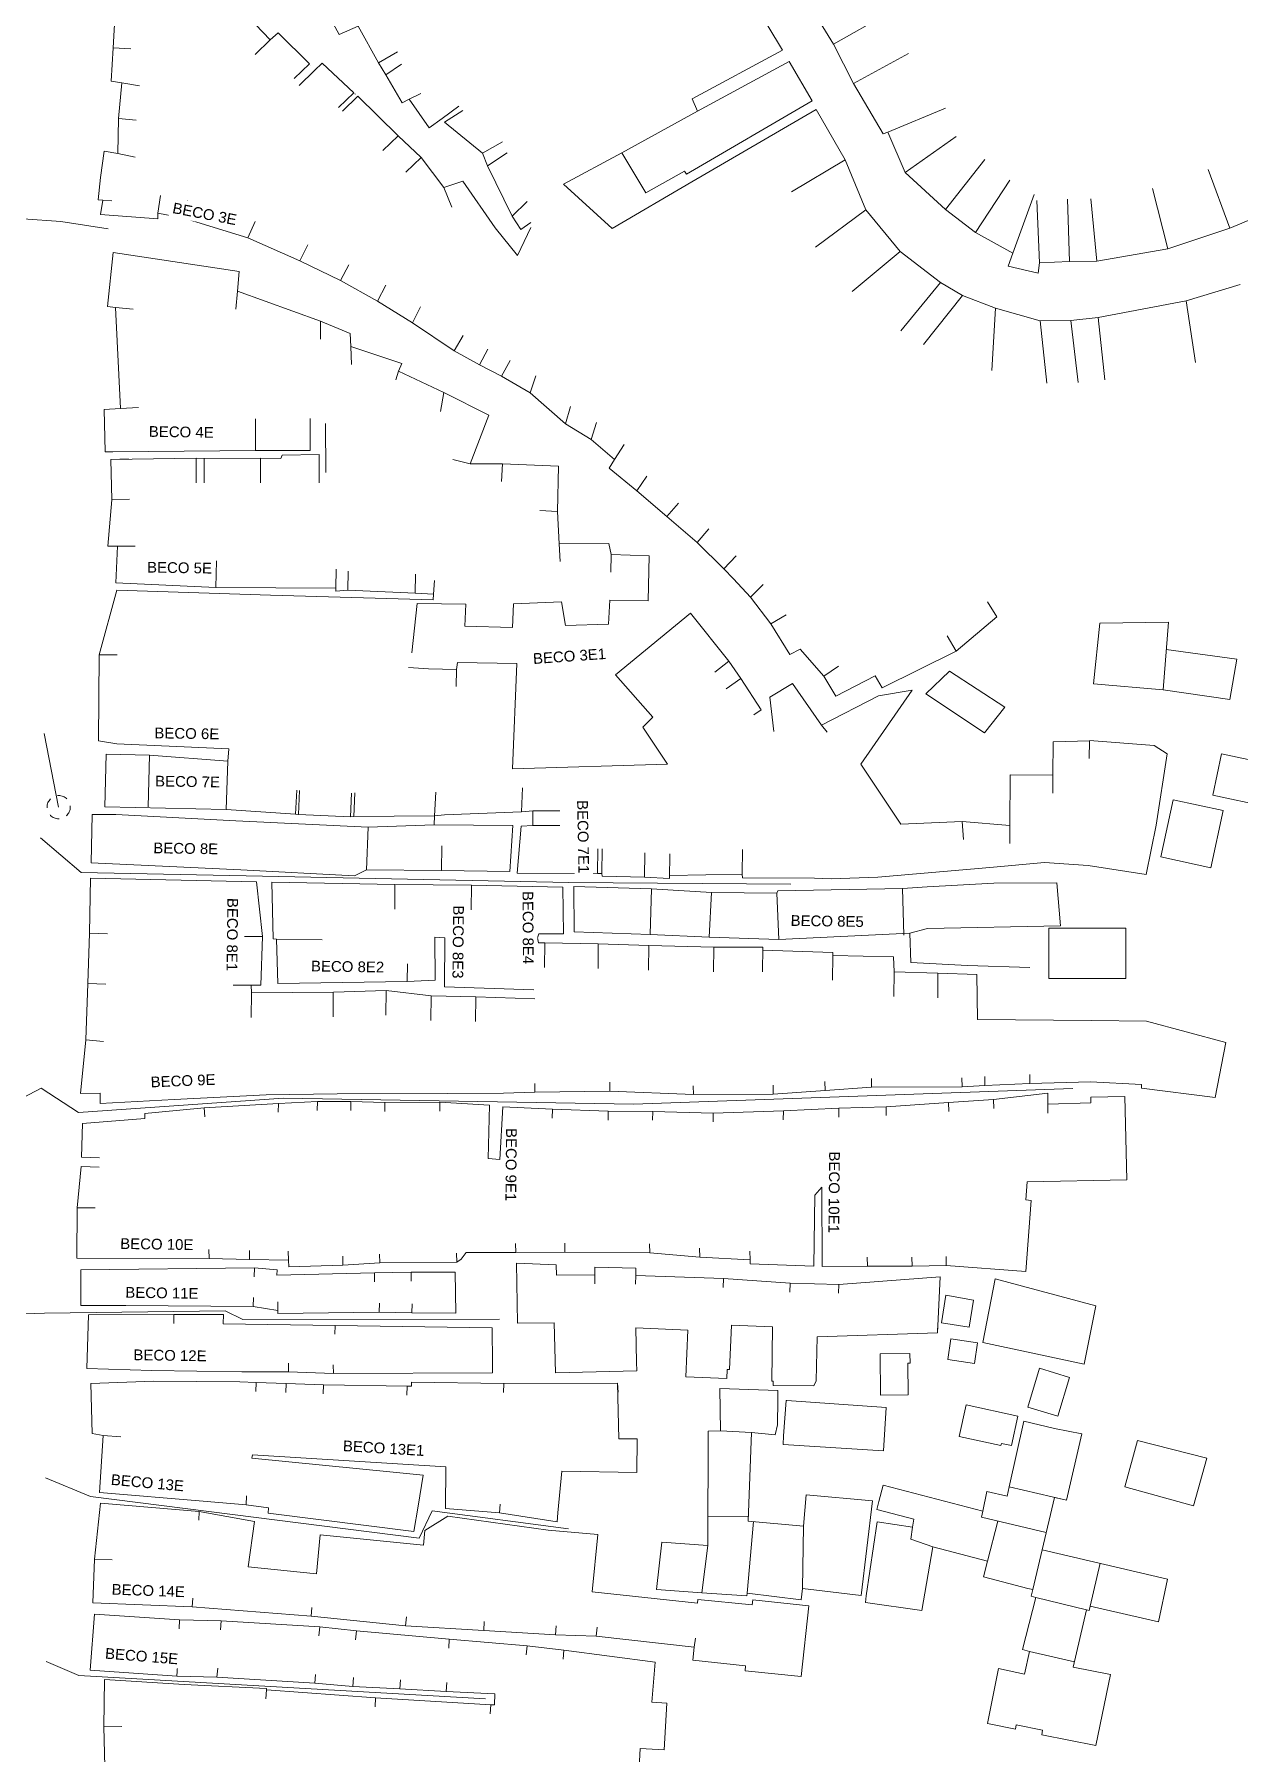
# Model space of a CAD drawing. Extents: x 359101 to 359770, y 7352318 to 7353133.
# Drawn here: x 359274.3 to 359409.3, y 7352532.1 to 7352724.7 of the extents above; entities that cross this region are included whole.
import ezdxf
from ezdxf.enums import TextEntityAlignment as Align

# ---------------------------------------------------------------- set-up
doc = ezdxf.new("R2010")
doc.units = 0
doc.header["$LTSCALE"] = 2.5
doc.set_wipeout_variables(frame=1)
doc.linetypes.add('AVT-LIN-COLETOR_CAD', pattern=[0.8, 0.45, -0.35])
doc.layers.add('AVT-C3-PRF-TUBULAÇÃO 3D -TUBOS', color=4, linetype='Continuous', lineweight=20)
doc.layers.add('AVT-LT-CAD-ETIQUETA NOME DE RUA', color=4, linetype='Continuous', lineweight=0)
doc.layers.add('AVT-LT-URB-DIVISA TERRENO OU AL PREDIAL', color=7, linetype='Continuous', lineweight=13, true_color=0x5c5c5c)
doc.styles.add('CARIMBO', font='arial.ttf', dxfattribs={"height": 2})

msp = doc.modelspace()

# ---------------------------------------------------------------- linework, layer by layer
at = {"layer": 'AVT-C3-PRF-TUBULAÇÃO 3D -TUBOS', "color": 6, "elevation": 2.34}
msp.add_lwpolyline([(359272.1, 7352679.91), (359273.07, 7352704.07), (359277.3, 7352703.79)], dxfattribs=at)
at = {"layer": 'AVT-C3-PRF-TUBULAÇÃO 3D -TUBOS', "color": 6}
for points in [[(359282.59, 7352702.97), (359277.3, 7352703.79)], [(359277.05, 7352638.16), (359275.43, 7352646.4)], [(359240.08, 7352602.29), (359272.4, 7352605.25), (359275.09, 7352606.68)], [(359216.68, 7352579.99), (359231.63, 7352579.99), (359275.48, 7352581.48)]]:
    msp.add_lwpolyline(points, dxfattribs=at)
at = {"layer": 'AVT-C3-PRF-TUBULAÇÃO 3D -TUBOS', "color": 6, "linetype": 'AVT-LIN-COLETOR_CAD'}
msp.add_circle((359277.05, 7352638.16), 1.3, dxfattribs=at)
at = {"layer": 'AVT-LT-URB-DIVISA TERRENO OU AL PREDIAL', "flags": 128}
for points in [[(359333.41, 7352730.72), (359337.72, 7352732.66), (359342.58, 7352734.85), (359349.97, 7352738.32), (359352.25, 7352733.95), (359354.95, 7352728.23), (359358.15, 7352722.99), (359348.02, 7352717.51)], [(359386.93, 7352699.14), (359386.78, 7352697.98), (359383.42, 7352698.79), (359383.94, 7352700.24), (359379.77, 7352702.56), (359376.39, 7352705.14), (359371.87, 7352709.25), (359369.93, 7352713.8), (359369.43, 7352713.59), (359366.1, 7352719.23), (359363.86, 7352723.66), (359361.57, 7352727.36), (359360.09, 7352730.18), (359360.8, 7352730.58), (359357.8, 7352735.99), (359363.77, 7352738.54)], [(359363.86, 7352723.66), (359369.96, 7352727.08)], [(359366.1, 7352719.23), (359372.24, 7352722.59)], [(359340.13, 7352711.47), (359342.84, 7352706.98), (359347.18, 7352709.42), (359347.39, 7352709.09), (359361.46, 7352717.29), (359358.88, 7352721.7), (359348.62, 7352716.14), (359340.13, 7352711.47), (359333.62, 7352707.97), (359339.07, 7352702.98), (359347.98, 7352708.23), (359361.91, 7352716.32), (359365.16, 7352710.69), (359367.49, 7352705.07), (359371.31, 7352700.4), (359375.85, 7352696.93), (359378.29, 7352695.49), (359382.01, 7352694.06), (359387, 7352692.63), (359390.43, 7352692.68), (359393.5, 7352693.01), (359403.37, 7352694.9), (359409.41, 7352696.73)], [(359348.02, 7352717.51), (359348.62, 7352716.14)], [(359369.93, 7352713.8), (359376.4, 7352716.49)], [(359386.93, 7352699.14), (359390.29, 7352699.28), (359393.34, 7352699.33), (359401.3, 7352700.71), (359408.26, 7352703.04), (359413.72, 7352705.3), (359416.16, 7352706.2), (359419.42, 7352707.69), (359424.52, 7352710.54), (359430.14, 7352713.22), (359435.27, 7352715.88), (359435.55, 7352715.35), (359438.9, 7352717.32)], [(359371.87, 7352709.25), (359377.58, 7352713.31)], [(359365.16, 7352710.69), (359359.15, 7352707.09)], [(359376.4, 7352705.14), (359380.82, 7352710.73)], [(359379.77, 7352702.56), (359383.61, 7352708.42)], [(359408.26, 7352703.04), (359405.81, 7352709.6)], [(359383.94, 7352700.24), (359386.33, 7352706.82)], [(359401.3, 7352700.71), (359399.59, 7352707.49)], [(359367.49, 7352705.07), (359361.85, 7352700.92)], [(359386.93, 7352699.14), (359386.64, 7352706.13)], [(359390.29, 7352699.28), (359390.08, 7352706.27)], [(359393.34, 7352699.33), (359392.68, 7352706.3)], [(359371.31, 7352700.4), (359365.93, 7352695.92)], [(359375.85, 7352696.93), (359371.41, 7352691.52)], [(359378.29, 7352695.49), (359373.94, 7352690.01)], [(359382.01, 7352694.06), (359381.6, 7352687.07)], [(359393.5, 7352693.01), (359394.25, 7352686.05)], [(359403.37, 7352694.9), (359404.42, 7352687.98)], [(359387, 7352692.63), (359387.74, 7352685.67)], [(359390.43, 7352692.68), (359391.27, 7352685.73)], [(359385.85, 7352620.18), (359378.88, 7352620.43), (359372.51, 7352620.75), (359372.42, 7352624.06), (359357.74, 7352623.33), (359349.92, 7352623.58), (359343.31, 7352623.89), (359334.8, 7352624.18), (359334.78, 7352629.27)], [(359377.01, 7352578.59), (359376.65, 7352576.27), (359379.64, 7352575.82), (359379.99, 7352578.13), (359377.01, 7352578.59)]]:
    msp.add_lwpolyline(points, dxfattribs=at)
for points, elevation in [([(359305.14, 7352721.46), (359301.66, 7352724.9), (359300.76, 7352724.14), (359297.44, 7352727.59), (359297.5, 7352727.73), (359294.61, 7352729.8), (359287.68, 7352730.08)], 2.1), ([(359283.46, 7352728.5), (359283.16, 7352723.23), (359282.95, 7352719.51), (359284.13, 7352719.32), (359283.76, 7352715.31), (359283.68, 7352711.38), (359282.14, 7352711.67), (359281.75, 7352708.72), (359281.48, 7352706.22), (359282.01, 7352706.17), (359281.73, 7352704.56)], 2.3), ([(359306.4, 7352728.6), (359308.48, 7352724.72), (359310.6, 7352725.65), (359312.88, 7352721.54), (359313.7, 7352720.2), (359315.55, 7352717.06), (359316.32, 7352717.48), (359318.57, 7352714.27), (359320, 7352715.3)], 1.91), ([(359300.76, 7352724.14), (359299.06, 7352722.49)], 1.96), ([(359283.16, 7352723.23), (359285.15, 7352723.12)], 2.3), ([(359315.03, 7352722.79), (359312.88, 7352721.54)], 1.91), ([(359305.14, 7352721.46), (359303.44, 7352719.8)], 1.72), ([(359305.71, 7352720.68), (359304, 7352719.03)], 1.8), ([(359305.26, 7352721.29), (359305.26, 7352721.3)], 2.1), ([(359310.12, 7352718.19), (359306.59, 7352721.5), (359305.71, 7352720.68)], 2.1), ([(359315.45, 7352721.4), (359313.7, 7352720.2)], 1.91), ([(359284.13, 7352719.32), (359286.11, 7352718.99)], 2.3), ([(359310.12, 7352718.19), (359308.42, 7352716.54)], 1.84), ([(359310.3, 7352718.03), (359310.24, 7352718.08)], 2.1), ([(359317.63, 7352718.11), (359316.32, 7352717.48)], 1.91), ([(359310.55, 7352717.81), (359308.84, 7352716.15)], 1.82), ([(359325.94, 7352703.08), (359322.33, 7352708.28), (359320.2, 7352707.57), (359317.66, 7352710.96), (359315.09, 7352713.38), (359310.55, 7352717.81)], 2.1), ([(359321.87, 7352716.71), (359320, 7352715.3)], 1.91), ([(359322.34, 7352716.23), (359320.27, 7352714.91)], 1.91), ([(359283.76, 7352715.31), (359285.75, 7352715.12)], 2.3), ([(359320.27, 7352714.91), (359324.53, 7352711.45), (359325.11, 7352710), (359327.85, 7352704.37), (359328.82, 7352702.88), (359329.93, 7352703.65)], 1.91), ([(359315.09, 7352713.38), (359313.38, 7352711.72)], 2.02), ([(359326.78, 7352712.72), (359324.53, 7352711.45)], 1.91), ([(359283.68, 7352711.38), (359285.64, 7352711)], 2.3), ([(359317.66, 7352710.96), (359315.96, 7352709.3)], 2.1), ([(359327.28, 7352711.46), (359325.11, 7352710)], 1.91), ([(359320.2, 7352707.57), (359321.09, 7352705.37)], 2.1), ([(359282.01, 7352706.17), (359283, 7352706.09)], 2.3), ([(359329.55, 7352706.03), (359327.85, 7352704.37)], 1.91), ([(359325.94, 7352703.08), (359328.46, 7352699.98)], 2.1), ([(359328.46, 7352699.98), (359329.93, 7352703.11)], 2.1), ([(359283.15, 7352700.29), (359282.53, 7352694.25), (359283.41, 7352694.16), (359283.98, 7352682.84), (359282.15, 7352682.72), (359282.28, 7352677.98), (359283.14, 7352677.97)], 2.3), ([(359283.41, 7352694.16), (359285.41, 7352693.97)], 2.3), ([(359282.28, 7352677.98), (359282.15, 7352682.72), (359283.98, 7352682.84)], 2.23), ([(359283.98, 7352682.84), (359285.98, 7352682.94)], 2.3), ([(359306.95, 7352681.15), (359306.98, 7352675.64)], 1.94), ([(359283.14, 7352677.97), (359282.28, 7352677.98)], 2.23), ([(359282.89, 7352677.13), (359283, 7352672.6), (359282.57, 7352667.41), (359283.64, 7352667.42), (359283.46, 7352663.29)], 2.26), ([(359282.89, 7352677.13), (359284.89, 7352677.18)], 2.26), ([(359283, 7352672.6), (359285, 7352672.65)], 2.26), ([(359283.64, 7352667.42), (359285.64, 7352667.42)], 2.26), ([(359294.67, 7352662.77), (359294.74, 7352665.75)], 2.44), ([(359316.99, 7352662.14), (359317.03, 7352664.28)], 2.44), ([(359281.53, 7352645.59), (359281.59, 7352655.24), (359283.56, 7352662.49)], 2.6), ([(359319.05, 7352662.01), (359319.17, 7352663.57)], 2.44), ([(359281.59, 7352655.24), (359283.59, 7352655.22)], 2.6), ([(359282.23, 7352638.18), (359282.37, 7352644.1)], 2.78), ([(359280.69, 7352631.94), (359280.81, 7352637.35)], 2.19), ([(359319.17, 7352637.18), (359320.28, 7352637.3), (359328.92, 7352637.65), (359330.17, 7352637.75), (359330.17, 7352636.12), (359328.88, 7352636.03), (359328.42, 7352630.77), (359337.41, 7352630.74)], 2.11), ([(359330.17, 7352637.75), (359333.21, 7352637.76)], 2.04), ([(359297.47, 7352631.13), (359310.2, 7352630.47), (359311.54, 7352631.14), (359319.94, 7352631.05), (359327.61, 7352630.97), (359327.95, 7352636.11), (359319.13, 7352636.17)], 2.17), ([(359311.54, 7352631.14), (359311.71, 7352635.9)], 2.17), ([(359330.17, 7352636.12), (359333.21, 7352636.12)], 2.07), ([(359319.94, 7352631.05), (359319.96, 7352633.81)], 1.68), ([(359337.41, 7352630.74), (359337.44, 7352633.5)], 1.53), ([(359337.9, 7352630.74), (359337.93, 7352633.49)], 1.53), ([(359353.63, 7352630.65), (359353.66, 7352633.41)], 1.53), ([(359280.69, 7352631.94), (359297.47, 7352631.13)], 2.17), ([(359342.7, 7352630.3), (359342.73, 7352633.06)], 1.44), ([(359345.48, 7352630.17), (359345.51, 7352632.92)], 1.43), ([(359279.5, 7352606.06), (359280.08, 7352612.1), (359280.33, 7352618.4), (359280.51, 7352624.03), (359280.61, 7352630.19)], 2.06), ([(359280.61, 7352630.19), (359299.21, 7352629.81)], 2.21), ([(359299.87, 7352623.67), (359299.21, 7352629.81)], 1.81), ([(359300.92, 7352629.77), (359314.73, 7352629.49), (359323.31, 7352629.42), (359333.54, 7352629.19), (359333.54, 7352629.19)], 2.21), ([(359316.09, 7352618.62), (359301.59, 7352618.39), (359301.44, 7352623.36), (359301.09, 7352623.39), (359300.92, 7352629.77)], 1.66), ([(359314.7, 7352626.73), (359314.73, 7352629.49)], 1.59), ([(359337.41, 7352630.74), (359337.9, 7352630.74), (359337.94, 7352630.42), (359342.7, 7352630.3), (359345.48, 7352630.17), (359345.49, 7352630.52), (359353.63, 7352630.65), (359353.66, 7352630.24), (359361.73, 7352630.22)], 1.53), ([(359323.28, 7352626.66), (359323.31, 7352629.42)], 1.57), ([(359333.54, 7352629.19), (359333.59, 7352623.97), (359330.86, 7352623.96), (359330.7, 7352623.52), (359330.79, 7352622.97), (359331.52, 7352622.96), (359337.51, 7352622.83), (359343.15, 7352622.67), (359350.45, 7352622.46), (359355.92, 7352622.47), (359355.92, 7352622.13), (359363.79, 7352621.86), (359363.78, 7352621.53), (359370.56, 7352621.39), (359370.64, 7352619.7), (359375.56, 7352619.57), (359379.91, 7352619.41), (359379.97, 7352614.37), (359392.75, 7352614.27), (359398.91, 7352614.2), (359407.81, 7352611.81)], 1.53), ([(359334.78, 7352629.27), (359343.48, 7352629), (359350.17, 7352628.58), (359357.52, 7352628.52), (359357.63, 7352628.78), (359371.58, 7352629.04)], 2.21), ([(359343.31, 7352623.89), (359343.48, 7352629)], 1.42), ([(359349.92, 7352623.58), (359350.17, 7352628.58)], 1.47), ([(359357.74, 7352623.33), (359357.52, 7352628.52)], 1.48), ([(359280.51, 7352624.03), (359282.51, 7352623.96)], 2.06), ([(359299.87, 7352623.67), (359297.87, 7352623.66)], 1.81), ([(359299.87, 7352623.67), (359299.7, 7352618.22), (359298.61, 7352618.22), (359298.66, 7352617.35), (359307.83, 7352617.44), (359313.74, 7352617.62), (359318.78, 7352617.02), (359323.79, 7352616.9), (359330.38, 7352616.67)], 1.81), ([(359301.44, 7352623.36), (359306.57, 7352623.31)], 1.66), ([(359319.21, 7352623.58), (359319.22, 7352618.76), (359316.09, 7352618.62)], 1.67), ([(359320.31, 7352623.52), (359319.21, 7352623.58)], 1.61), ([(359320.31, 7352623.52), (359320.29, 7352618.04), (359330.28, 7352617.7)], 1.61), ([(359331.49, 7352620.2), (359331.52, 7352622.96)], 1.53), ([(359337.48, 7352620.07), (359337.51, 7352622.83)], 1.39), ([(359343.12, 7352619.91), (359343.15, 7352622.67)], 1.41), ([(359350.42, 7352619.71), (359350.45, 7352622.46)], 1.48), ([(359355.9, 7352619.72), (359355.92, 7352622.47)], 1.38), ([(359316.09, 7352618.62), (359316.13, 7352620.62)], 1.66), ([(359363.75, 7352618.77), (359363.78, 7352621.53)], 1.53), ([(359280.33, 7352618.4), (359282.33, 7352618.32)], 2.06), ([(359298.61, 7352618.22), (359296.61, 7352618.21)], 1.81), ([(359370.61, 7352616.95), (359370.64, 7352619.7)], 1.53), ([(359375.53, 7352616.81), (359375.56, 7352619.57)], 1.53), ([(359298.63, 7352614.59), (359298.66, 7352617.35)], 1.71), ([(359307.79, 7352614.68), (359307.82, 7352617.43)], 1.6), ([(359313.7, 7352614.86), (359313.73, 7352617.61)], 1.5), ([(359318.74, 7352614.25), (359318.77, 7352617.01)], 1.5), ([(359323.76, 7352614.14), (359323.79, 7352616.9)], 1.69), ([(359280.08, 7352612.1), (359282.07, 7352611.91)], 2.06), ([(359392.65, 7352607.39), (359398.37, 7352607.08), (359398.35, 7352606.68), (359406.6, 7352605.62), (359407.81, 7352611.81)], 1.67), ([(359376.49, 7352586.81), (359385.41, 7352586.15), (359386, 7352594.1), (359385.41, 7352594.15), (359385.56, 7352596.17), (359396.72, 7352596.41), (359396.51, 7352605.75), (359392.68, 7352605.68), (359392.69, 7352605.03)], 1.78), ([(359279.62, 7352598.93), (359279.72, 7352602.72)], 2.05), ([(359279.62, 7352598.93), (359281.62, 7352598.88)], 2.05), ([(359279.09, 7352587.63), (359279.14, 7352593.28), (359279.59, 7352597.89)], 1.95), ([(359279.59, 7352597.89), (359281.59, 7352597.83)], 1.95), ([(359279.14, 7352593.28), (359281.14, 7352593.26)], 1.95), ([(359279.52, 7352582.33), (359279.55, 7352586.32)], 1.92), ([(359375.8, 7352585.53), (359375.5, 7352579.25)], 1.67), ([(359280.22, 7352575.25), (359280.4, 7352581.28)], 1.82), ([(359341.8, 7352575.99), (359341.7, 7352579.82), (359347.53, 7352579.58), (359347.31, 7352574.33), (359351.91, 7352574.14), (359351.95, 7352575.16), (359352.2, 7352575.15), (359352.41, 7352580.11), (359357.04, 7352579.92), (359356.95, 7352573.86), (359357.11, 7352573.85), (359357.11, 7352573.38), (359361.64, 7352573.31), (359361.9, 7352573.87), (359362.04, 7352578.82), (359375.5, 7352579.25), (359375.55, 7352580.37)], 1.81), ([(359281.62, 7352561.38), (359282.03, 7352567.75), (359280.82, 7352567.97), (359280.67, 7352573.6)], 1.82), ([(359282.03, 7352567.75), (359284.03, 7352567.62)], 1.82), ([(359280.88, 7352549), (359281.06, 7352553.89), (359281.73, 7352560.18)], 1.89), ([(359281.06, 7352553.89), (359283.06, 7352553.82)], 1.89), ([(359280.58, 7352541.46), (359281.07, 7352547.74)], 1.89), ([(359281.74, 7352519.86), (359282.02, 7352525.27), (359282.27, 7352529.17), (359282.13, 7352535.12), (359282.19, 7352540.42)], 1.84), ([(359282.13, 7352535.12), (359284.13, 7352535.17)], 1.84)]:
    msp.add_lwpolyline(points, dxfattribs=dict(at, elevation=elevation))
at = {"layer": 'AVT-LT-URB-DIVISA TERRENO OU AL PREDIAL', "ltscale": 3, "flags": 128}
for points, elevation in [([(359288.17, 7352704.7), (359288.46, 7352706.68)], 2.3), ([(359281.73, 7352704.56), (359288.16, 7352704.06), (359288.17, 7352704.7), (359291.08, 7352704.15), (359298.26, 7352701.96), (359304.06, 7352699.37), (359308.62, 7352697.15), (359312.77, 7352694.85), (359316.69, 7352692.44), (359321.35, 7352689.28), (359324.18, 7352687.73), (359326.66, 7352686.45), (359329.88, 7352684.57), (359333.83, 7352681.12), (359336.72, 7352679.34), (359339.34, 7352677.1), (359338.72, 7352676.13), (359341.82, 7352673.59), (359345.17, 7352670.71), (359348.6, 7352667.82), (359351.58, 7352664.86), (359352.65, 7352663.73), (359354.54, 7352661.7), (359356.83, 7352658.7), (359358.98, 7352655.26), (359360.13, 7352655.86), (359362.77, 7352652.83), (359364.1, 7352650.61), (359368.54, 7352652.88), (359369.32, 7352651.54), (359377.58, 7352655.62), (359382.17, 7352659.47)], 2.3), ([(359291.08, 7352704.15), (359291.49, 7352706.11)], 2.3), ([(359298.26, 7352701.96), (359299.06, 7352703.79)], 2.3), ([(359304.06, 7352699.37), (359304.95, 7352701.16)], 2.3), ([(359283.15, 7352700.29), (359297.28, 7352698.17), (359297.08, 7352695.97), (359306.37, 7352692.61), (359309.72, 7352691.24), (359309.78, 7352689.76), (359315.5, 7352687.87), (359315.14, 7352687.01), (359320.2, 7352684.62), (359325.23, 7352682.07), (359323.15, 7352676.63), (359326.76, 7352676.64), (359333.05, 7352676.38), (359332.93, 7352671.28), (359333.12, 7352667.67), (359338.7, 7352667.7), (359338.95, 7352666.48), (359343.19, 7352666.32), (359343.09, 7352661.26), (359338.81, 7352661.36), (359338.65, 7352658.68), (359333.84, 7352658.52), (359333.39, 7352661.17), (359328.02, 7352660.93), (359327.91, 7352658.28), (359322.55, 7352658.43), (359322.68, 7352660.92), (359317.21, 7352660.97)], 2.3), ([(359308.62, 7352697.15), (359309.57, 7352698.91)], 2.3), ([(359297.08, 7352695.97), (359296.91, 7352693.97)], 2.23), ([(359312.77, 7352694.85), (359313.69, 7352696.63)], 2.3), ([(359316.69, 7352692.44), (359317.6, 7352694.21)], 2.3), ([(359306.37, 7352692.61), (359306.39, 7352690.61)], 2.3), ([(359309.78, 7352689.76), (359309.86, 7352687.76)], 2.3), ([(359321.35, 7352689.28), (359322.38, 7352690.99)], 2.3), ([(359324.18, 7352687.73), (359325.13, 7352689.49)], 2.3), ([(359326.66, 7352686.45), (359327.62, 7352688.21)], 2.3), ([(359315.14, 7352687.01), (359314.84, 7352686.03)], 2.3), ([(359329.88, 7352684.57), (359330.51, 7352686.47)], 2.3), ([(359320.2, 7352684.62), (359319.83, 7352682.49)], 2.3), ([(359299.11, 7352681.65), (359299.12, 7352678.13)], 2.23), ([(359305.22, 7352681.7), (359305.24, 7352678.13)], 2.09), ([(359333.83, 7352681.12), (359334.41, 7352683.04)], 2.3), ([(359336.72, 7352679.34), (359337.31, 7352681.25)], 2.3), ([(359306.24, 7352677.66), (359302.09, 7352677.58), (359301.96, 7352677.24), (359299.66, 7352677.26), (359293.34, 7352677.24), (359292.46, 7352677.26), (359282.89, 7352677.13), (359283, 7352672.6)], 2.36), ([(359283.14, 7352677.97), (359299.12, 7352678.13), (359305.24, 7352678.13)], 2.23), ([(359306.24, 7352677.66), (359306.25, 7352674.5)], 2.36), ([(359339.34, 7352677.1), (359340.42, 7352678.78)], 2.3), ([(359292.46, 7352677.26), (359292.47, 7352674.5)], 2.26), ([(359293.34, 7352677.24), (359293.35, 7352674.5)], 2.26), ([(359299.66, 7352677.26), (359299.67, 7352674.5)], 2.25), ([(359323.15, 7352676.63), (359321.21, 7352677.11)], 2.3), ([(359326.76, 7352676.64), (359326.66, 7352674.64)], 2.3), ([(359341.82, 7352673.59), (359342.94, 7352675.25)], 2.3), ([(359345.17, 7352670.71), (359346.48, 7352672.22)], 2.3), ([(359332.93, 7352671.28), (359330.94, 7352671.38)], 2.3), ([(359348.6, 7352667.82), (359349.89, 7352669.36)], 2.3), ([(359333.12, 7352667.67), (359333.22, 7352665.67)], 2.3), ([(359338.95, 7352666.48), (359338.91, 7352664.48)], 2.3), ([(359351.58, 7352664.86), (359352.96, 7352666.31)], 2.3), ([(359308.1, 7352662.71), (359308.15, 7352664.84)], 2.44), ([(359309.43, 7352662.47), (359309.47, 7352664.6)], 2.44), ([(359283.46, 7352663.29), (359294.67, 7352662.77), (359308.1, 7352662.71), (359308.1, 7352662.37), (359309.43, 7352662.47), (359316.99, 7352662.14), (359319.05, 7352662.01), (359319, 7352661.4), (359300.77, 7352661.93), (359283.56, 7352662.49)], 2.44), ([(359354.54, 7352661.7), (359355.97, 7352663.09)], 2.3), ([(359317.21, 7352660.97), (359316.63, 7352655.46)], 2.3), ([(359382.17, 7352659.47), (359381.1, 7352661.16)], 2.3), ([(359345.26, 7352642.98), (359342.51, 7352647.12), (359343.62, 7352648.23), (359339.45, 7352652.99), (359347.84, 7352659.9), (359352.12, 7352654.51), (359353.46, 7352652.59), (359355.76, 7352649.05)], 3.27), ([(359356.83, 7352658.7), (359358.55, 7352659.72)], 2.3), ([(359377.58, 7352655.62), (359376.58, 7352657.35)], 2.16), ([(359352.12, 7352654.51), (359350.55, 7352653.27)], 3.27), ([(359316.25, 7352653.81), (359318.47, 7352653.67), (359321.62, 7352653.59), (359321.73, 7352654.38), (359328.37, 7352654.27), (359327.91, 7352642.47), (359345.26, 7352642.98)], 2.3), ([(359321.62, 7352653.59), (359321.57, 7352651.67)], 2.3), ([(359353.46, 7352652.59), (359351.84, 7352651.41)], 3.27), ([(359362.77, 7352652.83), (359364.43, 7352653.95)], 2.3), ([(359383.05, 7352649.35), (359380.76, 7352646.47), (359374.21, 7352650.86), (359376.85, 7352653.4), (359383.05, 7352649.35)], 1.88), ([(359372.67, 7352651.27), (359368.89, 7352650.62), (359362.5, 7352647.33), (359359.26, 7352652), (359356.71, 7352650.49)], 1.95), ([(359372.67, 7352651.27), (359366.93, 7352642.96)], 1.95), ([(359355.76, 7352649.05), (359354.92, 7352648.5)], 3.27), ([(359356.71, 7352650.49), (359357.16, 7352646.64)], 1.95), ([(359362.5, 7352647.33), (359363.15, 7352646.57)], 1.95), ([(359296.02, 7352643.32), (359296.13, 7352644.7), (359283.56, 7352645.24), (359281.53, 7352645.59)], 2.47), ([(359361.73, 7352630.22), (359363.59, 7352630.14), (359368.84, 7352630.3), (359381.38, 7352631.41), (359387.5, 7352631.95), (359392.4, 7352631.64), (359398.88, 7352630.6), (359400.01, 7352636.13), (359401.24, 7352644.12), (359399.77, 7352645.08), (359392.52, 7352645.62)], 1.53), ([(359366.93, 7352642.96), (359371.39, 7352636.27), (359378.27, 7352636.54), (359383.62, 7352636.09), (359383.66, 7352641.8), (359388.44, 7352641.73), (359388.45, 7352645.47), (359392.52, 7352645.61)], 2.32), ([(359392.52, 7352645.61), (359392.48, 7352643.61)], 1.53), ([(359282.37, 7352644.1), (359287.22, 7352643.97), (359296.02, 7352643.32)], 2.72), ([(359287.22, 7352643.97), (359287.08, 7352638.19)], 2.6), ([(359296.02, 7352643.32), (359295.83, 7352637.88)], 2.47), ([(359388.44, 7352641.73), (359388.41, 7352639.73)], 1.58), ([(359303.6, 7352637.38), (359303.72, 7352640.05)], 2.08), ([(359303.91, 7352637.35), (359304.03, 7352640.02)], 2.1), ([(359309.75, 7352637.08), (359309.86, 7352639.74)], 2), ([(359310.12, 7352637.1), (359310.24, 7352639.76)], 1.94), ([(359319.17, 7352637.18), (359319.29, 7352639.84)], 2.11), ([(359328.92, 7352637.65), (359329.03, 7352640.31)], 2.05), ([(359282.23, 7352638.18), (359295.83, 7352637.88), (359303.6, 7352637.38), (359303.91, 7352637.35), (359309.75, 7352637.08), (359310.12, 7352637.1), (359319.17, 7352637.18), (359319.13, 7352636.17), (359311.71, 7352635.9), (359296.91, 7352636.63), (359283.45, 7352637.32), (359280.81, 7352637.35)], 2.37), ([(359378.27, 7352636.54), (359378.41, 7352634.55)], 1.51), ([(359383.62, 7352636.09), (359383.61, 7352634.09)], 1.49), ([(359392.65, 7352607.39), (359385.86, 7352607.21), (359380.81, 7352606.97), (359378.26, 7352606.84), (359368.11, 7352606.77), (359362.91, 7352606.41), (359357.09, 7352606.02), (359348.16, 7352605.95), (359338.8, 7352606.33), (359330.39, 7352606.21), (359326.88, 7352606.13), (359320.57, 7352606.09), (359308.25, 7352606.04), (359300.29, 7352605.93), (359289.99, 7352605.4), (359281.7, 7352604.97), (359281.7, 7352606.12), (359279.5, 7352606.06)], 1.67), ([(359330.39, 7352606.21), (359330.39, 7352607.21)], 1.63), ([(359338.8, 7352606.33), (359338.8, 7352607.33)], 1.6), ([(359348.16, 7352605.95), (359348.15, 7352606.95)], 1.6), ([(359357.09, 7352606.02), (359357.09, 7352607.02)], 1.61), ([(359362.91, 7352606.41), (359362.9, 7352607.41)], 1.6), ([(359368.11, 7352606.77), (359368.11, 7352607.77)], 1.67), ([(359378.26, 7352606.84), (359378.25, 7352607.84)], 1.67), ([(359380.81, 7352606.97), (359380.8, 7352607.97)], 1.67), ([(359385.86, 7352607.21), (359385.86, 7352608.21)], 1.67), ([(359279.72, 7352602.72), (359286.7, 7352603.28), (359286.7, 7352603.84), (359293.37, 7352604.48), (359301.68, 7352604.97), (359306.04, 7352605.18), (359309.8, 7352605.17), (359313.59, 7352605.07), (359319.75, 7352605.11), (359325.31, 7352604.77), (359325.17, 7352598.8)], 2.05), ([(359293.37, 7352604.48), (359293.42, 7352603.48)], 1.6), ([(359301.68, 7352604.97), (359301.66, 7352603.97)], 1.53), ([(359306.04, 7352605.18), (359306.02, 7352604.18)], 1.63), ([(359309.8, 7352605.17), (359309.79, 7352604.17)], 1.55), ([(359313.59, 7352605.07), (359313.58, 7352604.07)], 1.52), ([(359319.75, 7352605.11), (359319.74, 7352604.11)], 1.62), ([(359326.47, 7352598.68), (359326.8, 7352604.58), (359332.36, 7352604.33), (359338.63, 7352604.1), (359343.6, 7352604.08), (359350.38, 7352603.89), (359358.25, 7352604.13), (359364.47, 7352604.43), (359369.76, 7352604.6), (359376.73, 7352605.06), (359381.78, 7352605.41), (359387.85, 7352606.13), (359387.86, 7352604.89), (359392.69, 7352605.03)], 2.07), ([(359364.47, 7352604.43), (359364.45, 7352603.43)], 1.9), ([(359369.76, 7352604.6), (359369.74, 7352603.6)], 1.94), ([(359376.73, 7352605.06), (359376.76, 7352604.06)], 1.8), ([(359381.78, 7352605.41), (359381.8, 7352604.41)], 1.69), ([(359387.86, 7352604.89), (359387.87, 7352603.89)], 1.88), ([(359332.36, 7352604.33), (359332.32, 7352603.33)], 1.72), ([(359338.63, 7352604.1), (359338.61, 7352603.1)], 1.64), ([(359343.6, 7352604.08), (359343.58, 7352603.08)], 1.59), ([(359350.38, 7352603.89), (359350.36, 7352602.9)], 1.86), ([(359358.25, 7352604.13), (359358.23, 7352603.13)], 1.6), ([(359325.17, 7352598.8), (359326.47, 7352598.68)], 2.05), ([(359279.09, 7352587.63), (359293.91, 7352587.6), (359298.44, 7352587.48), (359302.8, 7352587.42), (359302.85, 7352586.64), (359308.9, 7352586.86), (359313.02, 7352587.09), (359321.65, 7352587.19), (359322.15, 7352587.51), (359322.69, 7352588.26), (359328.27, 7352588.27), (359333.77, 7352588.31), (359343.28, 7352588.22), (359348.88, 7352587.75), (359354.51, 7352587.43), (359354.52, 7352586.99), (359361.64, 7352586.73), (359361.76, 7352594.69), (359362.56, 7352595.59), (359362.59, 7352586.68), (359367.66, 7352586.75), (359372.66, 7352586.74), (359376.49, 7352586.81)], 1.95), ([(359328.27, 7352588.27), (359328.24, 7352589.27)], 1.9), ([(359333.77, 7352588.31), (359333.74, 7352589.31)], 1.75), ([(359343.28, 7352588.22), (359343.26, 7352589.22)], 1.58), ([(359293.91, 7352587.6), (359293.89, 7352588.6)], 1.81), ([(359298.44, 7352587.48), (359298.42, 7352588.48)], 1.81), ([(359302.8, 7352587.42), (359302.78, 7352588.42)], 1.81), ([(359308.9, 7352586.86), (359308.88, 7352587.86)], 1.77), ([(359313.02, 7352587.09), (359313, 7352588.09)], 1.7), ([(359321.65, 7352587.19), (359321.63, 7352588.19)], 1.7), ([(359328.33, 7352587.08), (359332.78, 7352586.89), (359332.84, 7352585.72), (359337.12, 7352585.75), (359337.11, 7352586.62), (359341.71, 7352586.5), (359341.7, 7352585.7), (359351.53, 7352585.34), (359359, 7352584.83), (359364.45, 7352584.69), (359375.8, 7352585.53)], 1.9), ([(359328.33, 7352587.08), (359328.44, 7352580.36), (359332.58, 7352580.4), (359332.71, 7352574.79)], 1.9), ([(359348.88, 7352587.75), (359348.86, 7352588.75)], 1.89), ([(359354.51, 7352587.43), (359354.49, 7352588.43)], 1.95), ([(359367.66, 7352586.75), (359367.64, 7352587.75)], 1.94), ([(359372.66, 7352586.74), (359372.64, 7352587.74)], 1.87), ([(359376.49, 7352586.81), (359376.47, 7352587.81)], 1.78), ([(359279.55, 7352586.32), (359298.99, 7352586.54), (359301.53, 7352586.31), (359301.5, 7352585.71), (359312.42, 7352585.98), (359316.54, 7352586.06), (359321.46, 7352586.06), (359321.53, 7352581.47)], 1.92), ([(359298.99, 7352586.54), (359298.95, 7352585.54)], 1.72), ([(359312.42, 7352585.98), (359312.42, 7352584.98)], 1.69), ([(359316.54, 7352586.06), (359316.54, 7352585.06)], 1.65), ([(359337.12, 7352585.75), (359337.12, 7352584.75)], 1.9), ([(359341.7, 7352585.7), (359341.68, 7352584.7)], 1.9), ([(359351.53, 7352585.34), (359351.49, 7352584.34)], 1.9), ([(359298.84, 7352582.23), (359298.88, 7352583.23)], 1.75), ([(359359, 7352584.83), (359358.97, 7352583.83)], 1.9), ([(359364.45, 7352584.69), (359364.41, 7352583.69)], 1.87), ([(359321.53, 7352581.47), (359316.63, 7352581.51), (359312.95, 7352581.57), (359301.6, 7352581.44), (359301.59, 7352581.75), (359298.84, 7352582.23), (359284.58, 7352582.34), (359279.52, 7352582.33)], 1.84), ([(359280.4, 7352581.28), (359289.97, 7352581.31), (359295.51, 7352581.32), (359295.47, 7352580.29), (359308.03, 7352580.1), (359325.61, 7352579.82)], 1.82), ([(359289.97, 7352581.31), (359289.94, 7352580.31)], 1.82), ([(359301.59, 7352581.75), (359301.62, 7352582.75)], 1.84), ([(359312.95, 7352581.57), (359312.98, 7352582.57)], 1.84), ([(359316.63, 7352581.51), (359316.67, 7352582.51)], 1.82), ([(359308.03, 7352580.1), (359308.01, 7352579.1)], 1.77), ([(359325.66, 7352575.79), (359325.61, 7352579.82)], 1.33), ([(359302.81, 7352574.88), (359302.79, 7352575.88)], 1.65), ([(359307.83, 7352574.69), (359307.82, 7352575.69)], 1.73), ([(359325.67, 7352574.79), (359325.66, 7352575.79)], 1.33), ([(359341.82, 7352574.99), (359341.8, 7352575.99)], 1.81), ([(359325.67, 7352574.79), (359307.83, 7352574.69), (359302.81, 7352574.88), (359297.59, 7352574.9), (359287.49, 7352575.05), (359280.22, 7352575.25)], 1.81), ([(359280.67, 7352573.6), (359287.7, 7352573.83), (359297.36, 7352573.78), (359299.19, 7352573.7), (359302.55, 7352573.57), (359306.74, 7352573.42), (359316.1, 7352573.28), (359316.59, 7352573.3), (359316.58, 7352573.73), (359326.93, 7352573.58), (359339.66, 7352573.61)], 1.82), ([(359299.19, 7352573.7), (359299.15, 7352572.7)], 1.77), ([(359302.55, 7352573.57), (359302.51, 7352572.57)], 1.69), ([(359326.93, 7352573.58), (359326.9, 7352572.58)], 1.55), ([(359341.82, 7352574.99), (359332.71, 7352574.79)], 1.81), ([(359332.99, 7352559.09), (359333.42, 7352563.78), (359341.83, 7352563.62), (359341.87, 7352567.39), (359339.79, 7352567.39), (359339.66, 7352573.61)], 1.74), ([(359339.66, 7352573.61), (359339.72, 7352572.61)], 1.63), ([(359306.74, 7352573.42), (359306.7, 7352572.42)], 1.74), ([(359316.1, 7352573.28), (359316.06, 7352572.28)], 1.79), ([(359314.51, 7352563.65), (359298.71, 7352565.22), (359298.75, 7352565.6), (359320.42, 7352564.26)], 1.74), ([(359320.42, 7352564.26), (359320.39, 7352559.59)], 1.74), ([(359317.89, 7352563.31), (359314.51, 7352563.65)], 1.74), ([(359317.31, 7352559.85), (359317.89, 7352563.31)], 1.74), ([(359317.31, 7352559.85), (359316.84, 7352557.02), (359300.54, 7352559.04), (359300.55, 7352559.66), (359298.04, 7352560.01), (359293.26, 7352560.39), (359281.62, 7352561.38)], 1.74), ([(359281.73, 7352560.18), (359292.81, 7352559.26), (359299, 7352558.12)], 1.78), ([(359298.04, 7352560.01), (359298.1, 7352561.01)], 1.6), ([(359326.45, 7352559.08), (359326.52, 7352560.08)], 1.67), ([(359292.81, 7352559.26), (359292.74, 7352558.27)], 1.58), ([(359306.33, 7352556.62), (359317.91, 7352555.48), (359318.08, 7352557.11), (359320.66, 7352558.71), (359331.88, 7352557.15), (359337.47, 7352556.65)], 1.78), ([(359332.9, 7352558.09), (359326.45, 7352559.08), (359320.39, 7352559.59)], 1.74), ([(359332.9, 7352558.09), (359332.99, 7352559.09)], 1.74), ([(359299, 7352558.12), (359298.28, 7352553.06), (359305.93, 7352552.28)], 1.5), ([(359306.33, 7352556.62), (359305.93, 7352552.28)], 1.78), ([(359354.01, 7352541.95), (359353.96, 7352541.41), (359360.25, 7352540.75), (359361.08, 7352548.69), (359354.83, 7352549.35), (359354.76, 7352548.77), (359348.67, 7352549.4), (359348.63, 7352548.99), (359336.81, 7352550.23), (359337.47, 7352556.65)], 1.49), ([(359280.88, 7352549), (359292.02, 7352548.55), (359305.35, 7352547.5), (359315.91, 7352546.45), (359324.67, 7352545.92), (359332.7, 7352545.43), (359337.27, 7352545.29), (359348.26, 7352544.06), (359348.08, 7352542.57), (359354.01, 7352541.95)], 1.89), ([(359292.02, 7352548.55), (359292.09, 7352549.55)], 1.61), ([(359345.17, 7352537.78), (359343.5, 7352537.87), (359343.89, 7352542.35), (359333.65, 7352543.7), (359329.53, 7352544.19), (359320.8, 7352544.93), (359310.41, 7352545.86), (359306.32, 7352546.31), (359295.26, 7352547), (359290.58, 7352547.11), (359281.07, 7352547.74)], 1.48), ([(359290.58, 7352547.11), (359290.54, 7352546.11)], 1.48), ([(359295.26, 7352547), (359295.18, 7352546)], 1.48), ([(359305.35, 7352547.5), (359305.42, 7352548.5)], 1.45), ([(359315.91, 7352546.45), (359316.03, 7352547.45)], 1.36), ([(359324.67, 7352545.92), (359324.72, 7352546.92)], 1.44), ([(359306.32, 7352546.31), (359306.21, 7352545.32)], 1.46), ([(359310.41, 7352545.86), (359310.3, 7352544.87)], 1.48), ([(359320.8, 7352544.93), (359320.76, 7352543.93)], 1.41), ([(359332.7, 7352545.43), (359332.79, 7352546.43)], 1.64), ([(359337.27, 7352545.29), (359337.38, 7352546.29)], 1.76), ([(359348.26, 7352544.06), (359348.38, 7352545.06)], 1.84), ([(359329.53, 7352544.19), (359329.44, 7352543.2)], 1.43), ([(359333.65, 7352543.7), (359333.56, 7352542.7)], 1.48), ([(359325.89, 7352537.57), (359325.92, 7352538.83), (359320.46, 7352539.09), (359315.28, 7352539.37), (359310, 7352539.64), (359305.76, 7352540), (359294.79, 7352540.69), (359290.3, 7352540.79), (359280.58, 7352541.46)], 1.84), ([(359290.3, 7352540.79), (359290.35, 7352541.9)], 1.84), ([(359294.79, 7352540.69), (359294.87, 7352541.68)], 1.84), ([(359305.76, 7352540), (359305.84, 7352541)], 1.84), ([(359282.19, 7352540.42), (359291.11, 7352539.85), (359300.34, 7352539.41), (359300.33, 7352539.26), (359312.55, 7352538.35), (359325.46, 7352537.58), (359325.89, 7352537.57)], 1.84), ([(359300.33, 7352539.26), (359300.26, 7352538.26)], 1.84), ([(359310, 7352539.64), (359310.09, 7352540.64)], 1.84), ([(359315.28, 7352539.37), (359315.35, 7352540.37)], 1.84), ([(359320.46, 7352539.09), (359320.53, 7352540.09)], 1.84), ([(359312.55, 7352538.35), (359312.5, 7352537.35)], 1.84), ([(359325.46, 7352537.58), (359325.4, 7352536.58)], 1.84), ([(359360.39, 7352500.36), (359360.37, 7352503.06), (359362.32, 7352503.07), (359362.3, 7352505.35), (359353.8, 7352505.28), (359352.88, 7352505.27), (359352.83, 7352512.2), (359355.14, 7352512.22), (359355.11, 7352516.34), (359354.44, 7352516.33), (359354.41, 7352520.08), (359354.81, 7352520.09), (359354.78, 7352523), (359349.17, 7352522.95), (359349.22, 7352516.65), (359347.86, 7352516.13), (359347.81, 7352521.93), (359343.8, 7352521.9), (359343.88, 7352525.7), (359341.84, 7352525.7), (359342.19, 7352532.69), (359344.89, 7352532.56), (359345.17, 7352537.78)], 1.44)]:
    msp.add_lwpolyline(points, dxfattribs=dict(at, elevation=elevation))
for points in [[(359393.7, 7352658.76), (359393, 7352651.99), (359400.77, 7352651.3), (359401.39, 7352658.88), (359393.7, 7352658.76)], [(359372.42, 7352624.06), (359374.37, 7352624.56), (359389.28, 7352624.88), (359388.87, 7352629.69), (359381.81, 7352629.64), (359374.34, 7352629.22), (359371.58, 7352629.04), (359371.72, 7352623.8)], [(359381.98, 7352585.32), (359380.57, 7352578.18), (359391.95, 7352575.74), (359393.26, 7352582.28), (359381.98, 7352585.32)], [(359376.43, 7352583.49), (359375.96, 7352580.37), (359379.07, 7352579.9), (359379.53, 7352582.93), (359376.43, 7352583.49)], [(359369.08, 7352576.91), (359369.11, 7352572.28), (359372.21, 7352572.3), (359372.19, 7352575.85), (359372.43, 7352575.86), (359372.42, 7352576.93), (359369.08, 7352576.91)], [(359386.92, 7352575.29), (359385.62, 7352570.95), (359389, 7352569.94), (359390.3, 7352574.27), (359386.92, 7352575.29)], [(359357.61, 7352571.76), (359357.62, 7352572.82), (359351.14, 7352573.04), (359351.21, 7352568.28), (359349.82, 7352568.26), (359349.76, 7352555.43)], [(359357.61, 7352571.76), (359357.58, 7352568.96), (359357.32, 7352567.83)], [(359358.25, 7352567.73), (359358.21, 7352566.75), (359369.46, 7352566.05), (359369.76, 7352570.88), (359358.64, 7352571.69), (359358.54, 7352571.7)], [(359358.25, 7352567.73), (359358.54, 7352571.7)], [(359378.71, 7352571.18), (359384.51, 7352569.94), (359383.81, 7352566.64), (359382.67, 7352566.88), (359382.61, 7352566.63), (359377.93, 7352567.63), (359378.71, 7352571.18)], [(359351.21, 7352568.28), (359354.68, 7352568.11)], [(359368.21, 7352560.44), (359360.81, 7352561.11), (359360.49, 7352557.6), (359354.29, 7352558.16), (359354.68, 7352568.11), (359357.32, 7352567.83)], [(359367.53, 7352549.79), (359367.44, 7352549.05), (359373.75, 7352548.17), (359374.97, 7352555.27), (359381.1, 7352553.69), (359380.65, 7352551.92), (359385.64, 7352550.63), (359386.17, 7352550.49), (359385.98, 7352549.76), (359386.54, 7352549.62), (359385.03, 7352543.78), (359385.83, 7352543.57), (359385.27, 7352541.01), (359382.34, 7352541.65), (359381.09, 7352535.49), (359384.24, 7352534.85), (359384.33, 7352535.34), (359387.28, 7352534.74), (359387.18, 7352534.24), (359393.25, 7352533.01), (359394.87, 7352540.97), (359390.7, 7352541.81), (359392.18, 7352548.23), (359392.5, 7352548.16), (359392.61, 7352548.64), (359400.27, 7352546.88), (359401.26, 7352551.67), (359387.24, 7352554.96), (359388.61, 7352560.81), (359389.95, 7352560.5), (359391.69, 7352567.94), (359388.62, 7352568.54), (359385.17, 7352569.37), (359383.54, 7352562), (359383.32, 7352560.98), (359381.05, 7352561.48), (359380.57, 7352559.3), (359369.42, 7352562.21), (359368.94, 7352560.37)], [(359397.91, 7352567.21), (359396.48, 7352562.01), (359404.2, 7352559.89), (359405.66, 7352565.21), (359397.91, 7352567.21)], [(359368.21, 7352560.44), (359366.95, 7352549.85)], [(359368.94, 7352560.37), (359368.7, 7352559.47), (359372.84, 7352558.39), (359372.71, 7352557.48)], [(359389.95, 7352560.5), (359383.54, 7352562)], [(359349.77, 7352558.74), (359354.31, 7352558.68)], [(359380.57, 7352559.3), (359380.42, 7352558.61), (359387.69, 7352556.9)], [(359381.1, 7352553.69), (359382.26, 7352558.18)], [(359354.17, 7352550.08), (359354.89, 7352558.11)], [(359360.49, 7352557.6), (359360.38, 7352550.63)], [(359367.53, 7352549.79), (359368.76, 7352558.07), (359372.71, 7352557.48), (359372.51, 7352556.14), (359374.97, 7352555.27)], [(359349.76, 7352555.43), (359344.64, 7352555.82), (359344.01, 7352550.52), (359349.1, 7352550.15), (359354.14, 7352549.78), (359354.17, 7352550.08), (359360.23, 7352549.36), (359360.38, 7352550.63), (359366.95, 7352549.85)], [(359349.76, 7352555.43), (359349.1, 7352550.15)], [(359387.24, 7352554.96), (359386.17, 7352550.49)], [(359392.61, 7352548.64), (359393.73, 7352553.44)], [(359386.54, 7352549.62), (359392.18, 7352548.23)], [(359385.83, 7352543.57), (359390.84, 7352542.42)]]:
    msp.add_lwpolyline(points, dxfattribs=at)
at = {"layer": 'AVT-LT-URB-DIVISA TERRENO OU AL PREDIAL', "linetype": 'ByBlock', "flags": 128}
for points in [[(359393.7, 7352658.76), (359393, 7352651.99), (359400.77, 7352651.3), (359401.39, 7352658.88), (359393.7, 7352658.76)], [(359400.77, 7352651.3), (359408.27, 7352650.24), (359409.05, 7352654.75), (359401.14, 7352655.81)]]:
    msp.add_lwpolyline(points, dxfattribs=at)
at = {"layer": 'AVT-LT-URB-DIVISA TERRENO OU AL PREDIAL', "ltscale": 3}
msp.add_lwpolyline([(359400.77, 7352651.3), (359408.27, 7352650.24), (359409.05, 7352654.75), (359401.14, 7352655.81)], dxfattribs=at)
for points in [[(359407.31, 7352644.12), (359413.28, 7352642.87), (359412.3, 7352638.23), (359406.34, 7352639.49)], [(359401.89, 7352638.99), (359407.52, 7352637.78), (359406.14, 7352631.37), (359400.51, 7352632.59)], [(359387.99, 7352624.6), (359396.61, 7352624.6), (359396.61, 7352618.97), (359387.99, 7352618.97)]]:
    msp.add_lwpolyline(points, close=True, dxfattribs=at)

# ---------------------------------------------------------------- texts
at = {"layer": 'AVT-LT-CAD-ETIQUETA NOME DE RUA', "linetype": 'Continuous', "ltscale": 4, "style": 'CARIMBO'}
msp.add_text('BECO 7E', height=1.2, rotation=359.0886, dxfattribs=at).set_placement((359291.49, 7352641.03), align=Align.MIDDLE_CENTER)

# ---------------------------------------------------------------- next in the draw order: wipeouts: each hides what was drawn before it
at = {"linetype": 'Continuous', "ltscale": 4}
for points in [[(359289.35, 7352704.37), (359297.1, 7352702.87), (359297.49, 7352704.91), (359289.74, 7352706.41)], [(359286.84, 7352679.22), (359294.74, 7352679.1), (359294.77, 7352681.18), (359286.88, 7352681.31)], [(359286.65, 7352664.01), (359294.54, 7352663.89), (359294.57, 7352665.97), (359286.68, 7352666.1)], [(359329.97, 7352653.73), (359338.56, 7352654.34), (359338.41, 7352656.41), (359329.82, 7352655.81)], [(359287.46, 7352645.44), (359295.35, 7352645.32), (359295.39, 7352647.4), (359287.49, 7352647.52)], [(359334.69, 7352639.23), (359334.85, 7352630.62), (359336.93, 7352630.66), (359336.77, 7352639.27)], [(359287.34, 7352632.56), (359295.23, 7352632.44), (359295.27, 7352634.52), (359287.37, 7352634.65)], [(359295.52, 7352628.29), (359295.42, 7352619.68), (359297.5, 7352619.66), (359297.6, 7352628.27)], [(359328.57, 7352629.06), (359328.63, 7352620.22), (359330.71, 7352620.24), (359330.65, 7352629.07)], [(359320.81, 7352627.47), (359320.72, 7352618.63), (359322.8, 7352618.61), (359322.9, 7352627.45)], [(359358.74, 7352624.43), (359367.59, 7352624.29), (359367.62, 7352626.37), (359358.77, 7352626.51)], [(359305, 7352619.33), (359313.83, 7352619.19), (359313.86, 7352621.27), (359305.04, 7352621.41)], [(359287.1, 7352606.31), (359294.99, 7352606.63), (359294.9, 7352608.71), (359287.02, 7352608.39)], [(359326.74, 7352602.52), (359326.66, 7352593.91), (359328.74, 7352593.89), (359328.83, 7352602.5)], [(359362.94, 7352599.89), (359362.85, 7352590.35), (359364.93, 7352590.33), (359365.02, 7352599.87)], [(359283.64, 7352588.23), (359292.47, 7352588.09), (359292.5, 7352590.17), (359283.67, 7352590.31)], [(359284.2, 7352582.77), (359293.03, 7352582.63), (359293.06, 7352584.71), (359284.24, 7352584.85)], [(359285.11, 7352575.77), (359293.94, 7352575.63), (359293.97, 7352577.71), (359285.15, 7352577.85)], [(359308.55, 7352565.6), (359318.07, 7352565.02), (359318.2, 7352567.1), (359308.67, 7352567.68)], [(359282.53, 7352561.83), (359291.32, 7352561.04), (359291.51, 7352563.11), (359282.72, 7352563.91)], [(359282.66, 7352549.51), (359291.48, 7352549.2), (359291.56, 7352551.28), (359282.73, 7352551.59)], [(359281.89, 7352542.35), (359290.69, 7352541.66), (359290.85, 7352543.73), (359282.05, 7352544.43)]]:
    msp.add_wipeout(points, dxfattribs=at).dxf.layer = 'AVT-LT-CAD-ETIQUETA NOME DE RUA'

# ---------------------------------------------------------------- next in the draw order: wipeouts: each hides what was drawn before it
for points in [[(359289.35, 7352704.37), (359297.1, 7352702.87), (359297.49, 7352704.91), (359289.74, 7352706.41)], [(359286.84, 7352679.22), (359294.74, 7352679.1), (359294.77, 7352681.18), (359286.88, 7352681.31)], [(359286.65, 7352664.01), (359294.54, 7352663.89), (359294.57, 7352665.97), (359286.68, 7352666.1)], [(359329.97, 7352653.73), (359338.56, 7352654.34), (359338.41, 7352656.41), (359329.82, 7352655.81)], [(359287.46, 7352645.44), (359295.35, 7352645.32), (359295.39, 7352647.4), (359287.49, 7352647.52)], [(359334.69, 7352639.23), (359334.85, 7352630.62), (359336.93, 7352630.66), (359336.77, 7352639.27)], [(359287.34, 7352632.56), (359295.23, 7352632.44), (359295.27, 7352634.52), (359287.37, 7352634.65)], [(359295.52, 7352628.29), (359295.42, 7352619.68), (359297.5, 7352619.66), (359297.6, 7352628.27)], [(359328.57, 7352629.06), (359328.63, 7352620.22), (359330.71, 7352620.24), (359330.65, 7352629.07)], [(359320.81, 7352627.47), (359320.72, 7352618.63), (359322.8, 7352618.61), (359322.9, 7352627.45)], [(359358.74, 7352624.43), (359367.59, 7352624.29), (359367.62, 7352626.37), (359358.77, 7352626.51)], [(359305, 7352619.33), (359313.83, 7352619.19), (359313.86, 7352621.27), (359305.04, 7352621.41)], [(359287.1, 7352606.31), (359294.99, 7352606.63), (359294.9, 7352608.71), (359287.02, 7352608.39)], [(359326.74, 7352602.52), (359326.66, 7352593.91), (359328.74, 7352593.89), (359328.83, 7352602.5)], [(359362.94, 7352599.89), (359362.85, 7352590.35), (359364.93, 7352590.33), (359365.02, 7352599.87)], [(359283.64, 7352588.23), (359292.47, 7352588.09), (359292.5, 7352590.17), (359283.67, 7352590.31)], [(359284.2, 7352582.77), (359293.03, 7352582.63), (359293.06, 7352584.71), (359284.24, 7352584.85)], [(359285.11, 7352575.77), (359293.94, 7352575.63), (359293.97, 7352577.71), (359285.15, 7352577.85)], [(359308.55, 7352565.6), (359318.07, 7352565.02), (359318.2, 7352567.1), (359308.67, 7352567.68)], [(359282.53, 7352561.83), (359291.32, 7352561.04), (359291.51, 7352563.11), (359282.72, 7352563.91)], [(359282.66, 7352549.51), (359291.48, 7352549.2), (359291.56, 7352551.28), (359282.73, 7352551.59)], [(359281.89, 7352542.35), (359290.69, 7352541.66), (359290.85, 7352543.73), (359282.05, 7352544.43)]]:
    msp.add_wipeout(points, dxfattribs=at).dxf.layer = 'AVT-LT-CAD-ETIQUETA NOME DE RUA'

# ---------------------------------------------------------------- next in the draw order: linework, layer by layer
at = {"layer": 'AVT-C3-PRF-TUBULAÇÃO 3D -TUBOS', "color": 6}
for points in [[(359359.06, 7352629.52), (359334.2, 7352629.72), (359299.9, 7352630.41), (359279.58, 7352630.84), (359275.01, 7352634.72)], [(359390.65, 7352606.65), (359341.45, 7352604.9), (359302.25, 7352605.55), (359279.29, 7352603.94), (359275.09, 7352606.68)], [(359326.42, 7352580.8), (359297.68, 7352580.77), (359295.72, 7352581.74), (359275.48, 7352581.48)], [(359334.18, 7352557.32), (359318.88, 7352559.33), (359317.44, 7352556.26), (359280.61, 7352560.94), (359275.59, 7352563)], [(359324.87, 7352538.25), (359279.3, 7352540.87), (359275.66, 7352542.43)]]:
    msp.add_lwpolyline(points, dxfattribs=at)

# ---------------------------------------------------------------- next in the draw order: texts
at = {"layer": 'AVT-LT-CAD-ETIQUETA NOME DE RUA', "linetype": 'Continuous', "ltscale": 4, "style": 'CARIMBO'}
for s, rotation, p in [('BECO 3E', 349.0657, (359293.41, 7352704.64)), ('BECO 4E', 359.0886, (359290.79, 7352680.2)), ('BECO 5E', 359.0886, (359290.59, 7352664.99)), ('BECO 3E1', 4.0135, (359334.28, 7352655.08)), ('BECO 6E', 359.0886, (359291.41, 7352646.42)), ('BECO 7E1', 271.0996, (359335.81, 7352634.85)), ('BECO 8E', 359.0886, (359291.29, 7352633.54)), ('BECO 8E1', 269.3782, (359296.51, 7352623.89)), ('BECO 8E4', 270.3613, (359329.64, 7352624.67)), ('BECO 8E3', 269.3782, (359321.81, 7352623.06)), ('BECO 8E5', 359.0886, (359363.15, 7352625.4)), ('BECO 8E2', 359.0886, (359309.42, 7352620.3)), ('BECO 9E', 2.3066, (359290.99, 7352607.51)), ('BECO 9E1', 269.4643, (359327.74, 7352598.11)), ('BECO 10E1', 269.4643, (359363.93, 7352595.02)), ('BECO 10E', 359.0886, (359288.05, 7352589.2)), ('BECO 11E', 359.0886, (359288.62, 7352583.74)), ('BECO 12E', 359.0886, (359289.53, 7352576.74)), ('BECO 13E1', 356.5069, (359313.46, 7352566.34)), ('BECO 13E', 354.8018, (359287, 7352562.47)), ('BECO 14E', 357.9513, (359287.09, 7352550.39)), ('BECO 15E', 355.469, (359286.35, 7352543.04))]:
    msp.add_text(s, height=1.2, rotation=rotation, dxfattribs=at).set_placement(p, align=Align.MIDDLE_CENTER)

doc.saveas('drawing.dxf')
